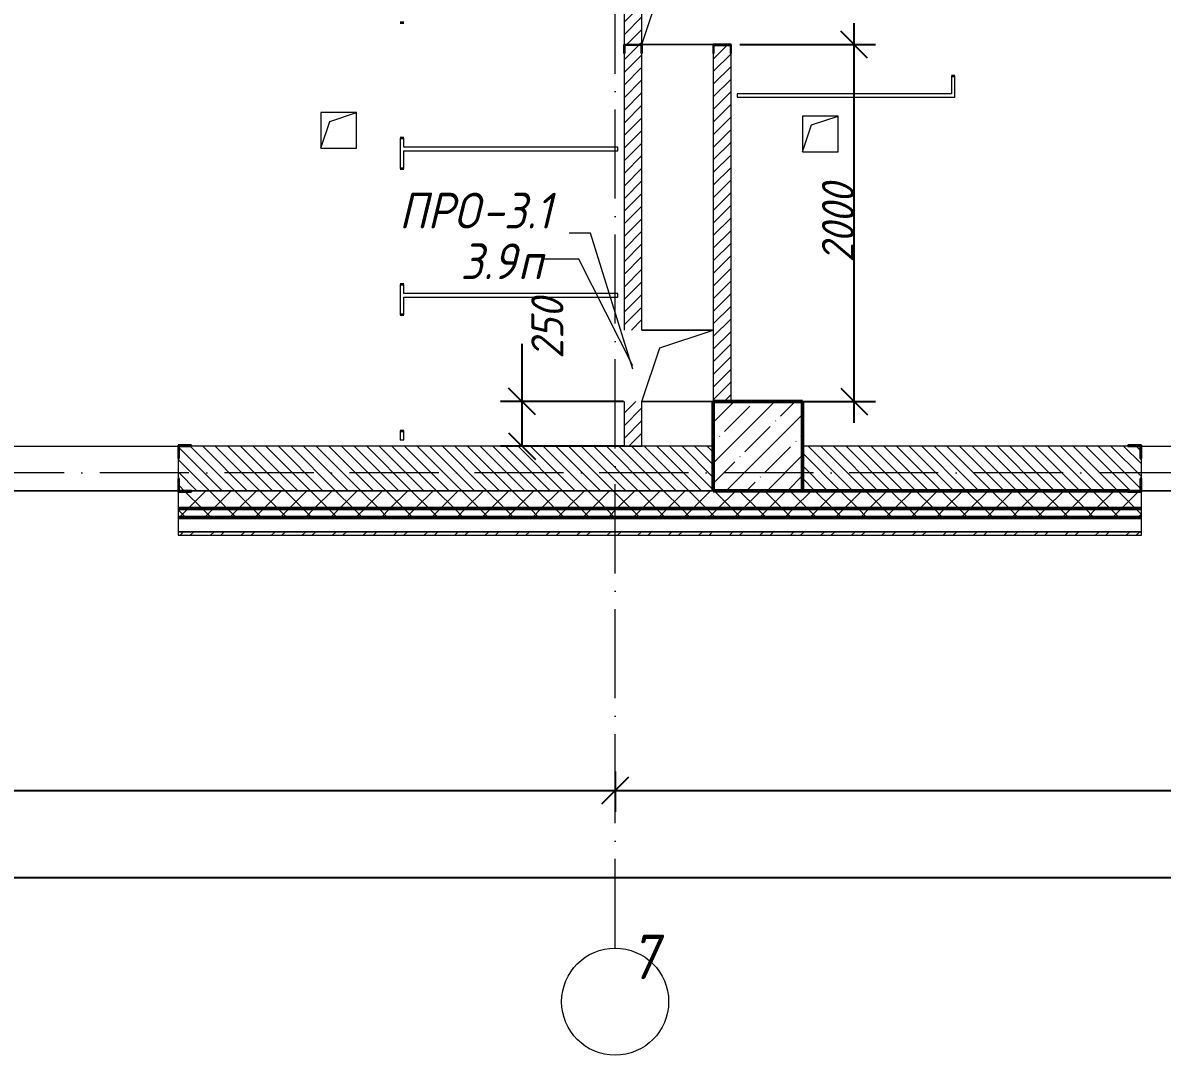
# Model space of a CAD drawing. Header units: millimetres. Extents: x -401725 to 250493, y 305116 to 802890.
# Drawn here: x 151215 to 157602, y 307104 to 312890 of the extents above; entities that cross this region are included whole.
import ezdxf

# ---------------------------------------------------------------- set-up
doc = ezdxf.new("R2010")
doc.units = ezdxf.units.MM
doc.linetypes.add('50_200_ШТРИХ_1Т_ш5_п1_п1_', pattern=[700, 500, -100, 0, -100])
for name, color, linetype, lineweight in [('A-____-____-DIMS', 7, 'Continuous', 9), ('A-DOOR-OPNG-MCUT', 7, 'Continuous', 35), ('A-FLOR-____-OTLN', 7, 'Continuous', 9), ('A-GENM-____-IDEN', 7, 'Continuous', 9), ('A-GENM-____-MCUT', 7, 'Continuous', 25), ('A-GENM-____-OTLN', 7, 'Continuous', 9), ('A-GENM-____-OTLN-1', 7, 'Continuous', 25), ('A-GLAZ-____-IDEN', 7, 'Continuous', 9), ('A-WALL-____-MCUT-2', 7, 'Continuous', 50), ('A-WALL-____-MCUT-3', 7, 'Continuous', 9), ('A-WALL-____-OTLN', 7, 'Continuous', 9), ('A-WALL-____-PATT-1', 7, 'Continuous', 9), ('A-WALL-FNSH-MCUT-1', 7, 'Continuous', 9), ('S-COLS-____-MCUT', 7, 'Continuous', 50), ('S-COLS-____-OTLN', 7, 'Continuous', 9), ('S-GRID-____-IDEN', 7, 'Continuous', 9), ('S-GRID-____-OTLN-1', 7, '50_200_ШТРИХ_1Т_ш5_п1_п1_', 9)]:
    doc.layers.add(name, color=color, linetype=linetype, lineweight=lineweight)
doc.layers.add('A-DOOR-____-OTLN-2', color=7, linetype='Continuous', lineweight=9, true_color=0xffffff)
doc.styles.add('ISOCPEUR_I', font='isocpeui.ttf', dxfattribs={"width": 0.9, "height": 2.5})
doc.styles.add('ISOCPEUR_I_10', font='isocpeui.ttf', dxfattribs={"width": 0.9, "height": 180})
doc.styles.add('ISOCPEUR_I_9', font='isocpeui.ttf', dxfattribs={"width": 0.9, "height": 250})
doc.dimstyles.new('ISO-1_8_0_9К_СРЕДНИЙ_Кладочные_3', dxfattribs={"dimscale": 304.8, "dimtxt": 179.276612, "dimasz": 0.492126, "dimexe": 0.393701, "dimexo": 0, "dimgap": 0, "dimtad": 1, "dimdec": 3, "dimrnd": 0.001, "dimdsep": 46, "dimtxsty": 'ISOCPEUR_I_10', "dimblk1": 'OBLIQUE', "dimblk2": 'OBLIQUE', "dimsah": 1, "dimcen": 0.09, "dimdle": 0.393701, "dimazin": 0, "dimtfac": 1, "dimtdec": 4, "dimtix": 1, "dimtmove": 0, "dimatfit": 3, "dimfxl": 1, "dimtvp": 1, "dimtolj": 1, "dimtzin": 0, "dimarcsym": 2})
doc.dimstyles.new('ISO-1_8_0_9К_СРЕДНИЙ_Кладочные_4', dxfattribs={"dimscale": 304.8, "dimtxt": 179.276612, "dimasz": 0.492126, "dimexe": 0.393701, "dimexo": 0, "dimgap": 0, "dimtad": 1, "dimdec": 3, "dimrnd": 0.001, "dimdsep": 46, "dimtxsty": 'ISOCPEUR_I_10', "dimblk1": 'OBLIQUE', "dimblk2": 'OBLIQUE', "dimsah": 1, "dimcen": 0.09, "dimdle": 0.393701, "dimazin": 0, "dimtfac": 1, "dimtdec": 4, "dimtix": 1, "dimtmove": 1, "dimatfit": 3, "dimfxl": 1, "dimtvp": 1, "dimtolj": 1, "dimtzin": 0, "dimarcsym": 2})
doc.dimstyles.new('ISO-2_5_0_9К_БОЛЬШОЙ_ОСИ', dxfattribs={"dimscale": 304.8, "dimtxt": 248.995294, "dimasz": 0.492126, "dimexe": 0.393701, "dimexo": 0, "dimgap": 0, "dimtad": 1, "dimdec": 0, "dimzin": 0, "dimdsep": 46, "dimtxsty": 'ISOCPEUR_I', "dimblk1": 'OBLIQUE', "dimblk2": 'OBLIQUE', "dimsah": 1, "dimcen": 0.09, "dimdle": 0.393701, "dimazin": 0, "dimtfac": 1, "dimtdec": 4, "dimtix": 1, "dimtmove": 0, "dimatfit": 3, "dimfxl": 1, "dimtvp": 1, "dimtolj": 1, "dimtzin": 0, "dimarcsym": 2})
pattern_1 = [(135, (144685.44, 312186.367), (-35.35534, -35.35534), [])]
pattern_2 = [(45, (144685.44, 312186.37), (-70.71068, 70.71068), []), (135, (144685.44, 312186.37), (-70.71068, -70.71068), [])]
pattern_3 = [(45, (144685.44, 312186.367), (-35.35534, 35.35534), [])]

# ---------------------------------------------------------------- blocks, each defined once
blk = doc.blocks.new('BSC_Колонна _Прямоугольная - 500х500-V69-АР1_План отверстий 3 этажа в осях 1-64_А-ГГ')
at = {"layer": 'S-COLS-____-OTLN'}
h = blk.add_hatch(dxfattribs=at)
h.set_pattern_fill('FP_106', color=256, style=0, pattern_type=2)
h.set_pattern_definition([(45, (-10650, 1668.96), (-114.0493, 114.0493), []), (45, (-10535.95, 1668.96), (-114.0493, 114.0493), [201.612, -40.322, 3.353, -36.97])])
h.paths.add_polyline_path([(-250, -250), (250, -250), (250, 250), (-250, 250)], flags=0)
at = {"layer": 'S-COLS-____-MCUT'}
for p, q in [((250, 250), (-250, 250)), ((-250, 250), (-250, -250)), ((250, -250), (250, 250)), ((-250, -250), (250, -250))]:
    blk.add_line(p, q, dxfattribs=at)
blk = doc.blocks.new('DOR_ДУ_распашная__1Ст_Прямоугольная_ШЕР - Вн_650х2100h_Кабинки С_у-17949503-АР1_План отверстий 3 этажа в осях 1-64_А-ГГ')
at = {"layer": 'A-DOOR-OPNG-MCUT'}
for p, q in [((-325, 10), (-325, -10)), ((325, -10), (325, 10))]:
    blk.add_line(p, q, dxfattribs=at)
blk = doc.blocks.new('DOR_ДУ_распашная__1Ст_Прямоугольная_ШЕР - Вн_650х2100h_Кабинки С_у-17949507-АР1_План отверстий 3 этажа в осях 1-64_А-ГГ')
at = {"layer": 'A-DOOR-OPNG-MCUT'}
for p, q in [((-325, -10), (-325, 10)), ((325, 10), (325, -10))]:
    blk.add_line(p, q, dxfattribs=at)
blk = doc.blocks.new('DOR_ДУ_распашная__1Ст_Прямоугольная_ШЕР - Вн_650х2100h_Кабинки С_у-19996353-АР1_План отверстий 3 этажа в осях 1-64_А-ГГ')
at = {"layer": 'A-DOOR-OPNG-MCUT'}
for p, q in [((-325, 10), (-325, -10)), ((325, -10), (325, 10))]:
    blk.add_line(p, q, dxfattribs=at)
blk = doc.blocks.new('Фахверк_СКБ_Уголок - 250_2700-27497298-АР1_План отверстий 3 этажа в осях 1-64_А-ГГ')
at = {"layer": 'A-GENM-____-MCUT'}
for p, q in [((200, 181), (125, 181)), ((125, 181), (125, 106)), ((131, 106), (131, 175)), ((131, 175), (200, 175)), ((200, 175), (200, 181)), ((125, 106), (131, 106)), ((131, -6), (125, -6)), ((125, -6), (125, -81)), ((131, -75), (131, -6)), ((125, -81), (200, -81)), ((200, -75), (131, -75)), ((200, -81), (200, -75))]:
    blk.add_line(p, q, dxfattribs=at)
blk = doc.blocks.new('154_Фахверк_СКБ_Швеллер - Тип_100_3960-28331862-АР1_План отверстий 3 этажа в осях 1-64_А-ГГ')
at = {"layer": 'A-GENM-____-MCUT'}
for p, q in [((175, 50), (125, 50)), ((125, 50), (125, -50)), ((128, 47), (175, 47)), ((128, -47), (128, 47)), ((175, 47), (175, 50)), ((125, -50), (175, -50)), ((175, -47), (128, -47)), ((175, -50), (175, -47))]:
    blk.add_line(p, q, dxfattribs=at)
blk = doc.blocks.new('154_Фахверк_СКБ_Швеллер - Тип_100_3960-28333271-АР1_План отверстий 3 этажа в осях 1-64_А-ГГ')
at = {"layer": 'A-GENM-____-MCUT'}
for p, q in [((125, 50), (175, 50)), ((125, -50), (125, 50)), ((128, 47), (128, -47)), ((175, 47), (128, 47)), ((175, 50), (175, 47)), ((175, -50), (125, -50)), ((128, -47), (175, -47)), ((175, -47), (175, -50))]:
    blk.add_line(p, q, dxfattribs=at)
blk = doc.blocks.new('AR_Отверстие прямоугольное _в плите_ - AR_Отверстие прямоугольное _в плите_-30459211-АР1_План отверстий 3 этажа в осях 1-64_А-ГГ')
at = {"layer": 'A-GENM-____-OTLN'}
for p, q in [((200, 200), (-200, 200)), ((-100, 100), (200, 200)), ((-200, -200), (-100, 100)), ((-200, -200), (200, -200))]:
    blk.add_line(p, q, dxfattribs=at)
blk = doc.blocks.new('AR_Отверстие прямоугольное _в плите_ - AR_Отверстие прямоугольное _в плите_-30459214-АР1_План отверстий 3 этажа в осях 1-64_А-ГГ')
at = {"layer": 'A-GENM-____-OTLN'}
for p, q in [((200, 150), (-200, 150)), ((-125, 75), (200, 150)), ((-200, -150), (-125, 75)), ((-200, -150), (200, -150))]:
    blk.add_line(p, q, dxfattribs=at)
blk = doc.blocks.new('AR_Отверстие прямоугольное _в плите_ - AR_Отверстие прямоугольное _в плите_-30459207-АР1_План отверстий 3 этажа в осях 1-64_А-ГГ')
at = {"layer": 'A-GENM-____-OTLN'}
for p, q in [((100, 100), (-100, 100)), ((-100, 100), (-100, -100)), ((-50, 50), (100, 100)), ((100, -100), (100, 100)), ((-100, -100), (-50, 50)), ((-100, -100), (100, -100))]:
    blk.add_line(p, q, dxfattribs=at)
blk = doc.blocks.new('Ось сетки - Круг_Ø6_00__ISO-2_5_0_9K_-25732049-АР1_План отверстий 3 этажа в осях 1-64_А-ГГ')
at = {"layer": 'S-GRID-____-IDEN'}
blk.add_circle((0, 0), 3, dxfattribs=at)
blk = doc.blocks.new('_Oblique')
at = {"color": 0, "linetype": 'ByBlock', "lineweight": -2}
blk.add_line((-0.5, -0.5), (0.5, 0.5), dxfattribs=at)
blk = doc.blocks.new('*D10112')
at = {"layer": 'A-____-____-DIMS', "color": 0, "lineweight": -2, "transparency": 16777216}
for p, q in [((150135.4, 308693.9), (150135.4, 308467.8)), ((154535.4, 308693.9), (154535.4, 308467.8)), ((150015.4, 308587.8), (154655.4, 308587.8))]:
    blk.add_line(p, q, dxfattribs=at)
at = {"layer": 'Defpoints', "color": 0, "transparency": 16777216}
for p in [(150135.4, 308693.9), (154535.4, 308693.9), (154535.4, 308587.8)]:
    blk.add_point(p, dxfattribs=at)
at = {"layer": 'A-____-____-DIMS', "color": 0, "lineweight": -2, "transparency": 16777216, "xscale": 150, "yscale": 150, "zscale": 150, "rotation": 180}
blk.add_blockref('_Oblique', (150135.4, 308587.8), dxfattribs=at)
at = {"layer": 'A-____-____-DIMS', "color": 0, "lineweight": -2, "transparency": 16777216, "xscale": 150, "yscale": 150, "zscale": 150}
blk.add_blockref('_Oblique', (154535.4, 308587.8), dxfattribs=at)
at = {"layer": 'A-____-____-DIMS', "color": 0, "transparency": 16777216, "insert": (152335.4, 308589.1), "char_height": 2.5, "width": 804.446, "attachment_point": 5, "style": 'ISOCPEUR_I'}
blk.add_mtext('\\A1;4400', dxfattribs=at)
blk = doc.blocks.new('*D10113')
at = {"layer": 'A-____-____-DIMS', "color": 0, "lineweight": -2, "transparency": 16777216}
for p, q in [((154535.4, 308693.9), (154535.4, 308467.8)), ((159135.4, 308693.9), (159135.4, 308467.8)), ((154415.4, 308587.8), (159255.4, 308587.8))]:
    blk.add_line(p, q, dxfattribs=at)
at = {"layer": 'Defpoints', "color": 0, "transparency": 16777216}
for p in [(154535.4, 308693.9), (159135.4, 308693.9), (159135.4, 308587.8)]:
    blk.add_point(p, dxfattribs=at)
at = {"layer": 'A-____-____-DIMS', "color": 0, "lineweight": -2, "transparency": 16777216, "xscale": 150, "yscale": 150, "zscale": 150, "rotation": 180}
blk.add_blockref('_Oblique', (154535.4, 308587.8), dxfattribs=at)
at = {"layer": 'A-____-____-DIMS', "color": 0, "lineweight": -2, "transparency": 16777216, "xscale": 150, "yscale": 150, "zscale": 150}
blk.add_blockref('_Oblique', (159135.4, 308587.8), dxfattribs=at)
at = {"layer": 'A-____-____-DIMS', "color": 0, "transparency": 16777216, "insert": (156835.4, 308589.1), "char_height": 2.5, "width": 781.462, "attachment_point": 5, "style": 'ISOCPEUR_I'}
blk.add_mtext('\\A1;4600', dxfattribs=at)
blk = doc.blocks.new('*D10157')
at = {"layer": 'A-____-____-DIMS', "color": 0, "lineweight": -2, "transparency": 16777216}
for p, q in [((142335.4, 308205.7), (142335.4, 307979.6)), ((245835.4, 308205.7), (245835.4, 307979.6)), ((142215.4, 308099.6), (245955.4, 308099.6))]:
    blk.add_line(p, q, dxfattribs=at)
at = {"layer": 'Defpoints', "color": 0, "transparency": 16777216}
for p in [(142335.4, 308205.7), (245835.4, 308205.7), (245835.4, 308099.6)]:
    blk.add_point(p, dxfattribs=at)
at = {"layer": 'A-____-____-DIMS', "color": 0, "lineweight": -2, "transparency": 16777216, "xscale": 150, "yscale": 150, "zscale": 150, "rotation": 180}
blk.add_blockref('_Oblique', (142335.4, 308099.6), dxfattribs=at)
at = {"layer": 'A-____-____-DIMS', "color": 0, "lineweight": -2, "transparency": 16777216, "xscale": 150, "yscale": 150, "zscale": 150}
blk.add_blockref('_Oblique', (245835.4, 308099.6), dxfattribs=at)
at = {"layer": 'A-____-____-DIMS', "color": 0, "transparency": 16777216, "insert": (194085.4, 308100.9), "char_height": 2.5, "width": 1080.257, "attachment_point": 5, "style": 'ISOCPEUR_I'}
blk.add_mtext('\\A1;103500', dxfattribs=at)
blk = doc.blocks.new('*D10122')
at = {"layer": 'A-____-____-DIMS', "color": 0, "lineweight": -2, "transparency": 16777216}
for p, q in [((154013.4, 310767.4), (154013.4, 311091.3)), ((154013.4, 310517.4), (154013.4, 310887.4)), ((154582.4, 310767.4), (153893.4, 310767.4)), ((154585.4, 310517.4), (153893.4, 310517.4))]:
    blk.add_line(p, q, dxfattribs=at)
at = {"layer": 'Defpoints', "color": 0, "transparency": 16777216}
for p in [(154582.4, 310767.4), (154013.4, 310517.4), (154585.4, 310517.4)]:
    blk.add_point(p, dxfattribs=at)
at = {"layer": 'A-____-____-DIMS', "color": 0, "lineweight": -2, "transparency": 16777216, "xscale": 150, "yscale": 150, "zscale": 150}
for p, rotation in [((154013.4, 310767.4), 90), ((154013.4, 310517.4), 270)]:
    blk.add_blockref('_Oblique', p, dxfattribs=dict(at, rotation=rotation))
at = {"layer": 'A-____-____-DIMS', "color": 0, "transparency": 16777216, "insert": (154065.5, 311006.5), "char_height": 180, "width": 409.578, "attachment_point": 1, "rotation": 90, "line_spacing_factor": 1.149209, "style": 'ISOCPEUR_I_10'}
blk.add_mtext('\\A1;250', dxfattribs=at)
blk = doc.blocks.new('*D10123')
at = {"layer": 'A-____-____-DIMS', "color": 0, "lineweight": -2, "transparency": 16777216}
for p, q in [((155874.8, 310647.4), (155874.8, 312887.4)), ((155235.4, 312767.4), (155994.8, 312767.4)), ((155185.4, 310767.4), (155994.8, 310767.4))]:
    blk.add_line(p, q, dxfattribs=at)
at = {"layer": 'Defpoints', "color": 0, "transparency": 16777216}
for p in [(155235.4, 312767.4), (155874.8, 312767.4), (155185.4, 310767.4)]:
    blk.add_point(p, dxfattribs=at)
at = {"layer": 'A-____-____-DIMS', "color": 0, "lineweight": -2, "transparency": 16777216, "xscale": 150, "yscale": 150, "zscale": 150}
for p, rotation in [((155874.8, 312767.4), 90), ((155874.8, 310767.4), 270)]:
    blk.add_blockref('_Oblique', p, dxfattribs=dict(at, rotation=rotation))
at = {"layer": 'A-____-____-DIMS', "color": 0, "transparency": 16777216, "insert": (155784.8, 311767.4), "char_height": 180, "width": 546.104, "attachment_point": 5, "rotation": 90, "style": 'ISOCPEUR_I_10'}
blk.add_mtext('\\A1;2000', dxfattribs=at)

msp = doc.modelspace()

# ---------------------------------------------------------------- hatches: boundary and pattern name
at = {"layer": 'A-WALL-____-PATT-1'}
h = msp.add_hatch(dxfattribs=at)
h.set_pattern_fill('FP_5', color=256, style=0, pattern_type=2)
h.set_pattern_definition(pattern_3)
h.paths.add_polyline_path([(154685.4376, 310517.4093), (154685.4376, 310767.4093), (154585.4376, 310767.4093), (154585.4376, 310517.4093)], flags=0)
h.paths.add_polyline_path([(154585.4376, 311167.4093), (154685.4376, 311167.4093), (154685.4376, 312717.4093), (154682.4376, 312717.4093), (154682.4376, 312764.4093), (154588.4376, 312764.4093), (154588.4376, 312717.4093), (154585.4376, 312717.4093), (154585.4376, 311200.3599)], flags=0)
h.paths.add_polyline_path([(154588.6291, 312767.4093), (154685.4376, 312767.4093), (154685.4376, 314567.4093), (154585.4376, 314567.4093), (154585.4376, 312767.4093), (154588.4376, 312767.4093)], flags=0)
h.paths.add_polyline_path([(154682.4376, 314970.4093), (154682.4376, 315017.4093), (154685.4376, 315017.4093), (154685.4376, 315117.4093), (154585.4376, 315117.4093), (154585.4376, 315017.4093), (154588.4376, 315017.4093), (154588.4376, 314970.4093)], flags=0)
h = msp.add_hatch(dxfattribs=at)
h.set_pattern_fill('FP_5', color=256, style=0, pattern_type=2)
h.set_pattern_definition(pattern_3)
h.paths.add_polyline_path([(155185.4376, 310767.4093), (155185.4376, 312717.4093), (155182.4376, 312717.4093), (155182.4376, 312764.4093), (155088.4376, 312764.4093), (155088.4376, 312717.4093), (155085.4376, 312717.4093), (155085.4376, 310767.4093)], flags=0)
h.paths.add_polyline_path([(155185.4376, 313167.4093), (155185.4376, 315117.4093), (155085.4376, 315117.4093), (155085.4376, 313167.4093)], flags=0)
h = msp.add_hatch(dxfattribs=at)
h.set_pattern_fill('FP_6', color=256, style=0, pattern_type=2)
h.set_pattern_definition(pattern_1)
h.paths.add_polyline_path([(155085.4376, 310267.4093), (155085.4376, 310517.4093), (152091.4376, 310517.4093), (152091.4376, 310448.4093), (152085.4376, 310448.4093), (152085.4376, 310336.4093), (152091.4376, 310336.4093), (152091.4376, 310267.4093), (153509.0821, 310267.4093)], flags=0)
h.paths.add_polyline_path([(150857.8857, 310267.4093), (151079.4376, 310267.4093), (151079.4376, 310336.4093), (151085.4376, 310336.4093), (151085.4376, 310448.4093), (151079.4376, 310448.4093), (151079.4376, 310517.4093), (150485.4376, 310517.4093), (150485.4376, 310267.4093)], flags=0)
h = msp.add_hatch(dxfattribs=at)
h.set_pattern_fill('FP_6', color=256, style=0, pattern_type=2)
h.set_pattern_definition(pattern_1)
h.paths.add_polyline_path([(157044.0107, 310267.4093), (157479.4376, 310268.1988), (157479.4376, 310336.4093), (157485.4376, 310336.4093), (157485.4376, 310448.4093), (157479.4376, 310448.4093), (157479.4376, 310517.4093), (155585.4376, 310517.4093), (155585.4376, 310267.4093)], flags=0)
h.paths.add_polyline_path([(159085.4376, 310267.4093), (159085.4376, 310517.4093), (158491.4376, 310517.4093), (158491.4376, 310448.4093), (158485.4376, 310448.4093), (158485.4376, 310336.4093), (158491.4376, 310336.4093), (158491.4376, 310267.4093), (158811.475, 310267.4093)], flags=0)
h = msp.add_hatch(dxfattribs=at)
h.set_pattern_fill('FP_1', color=256, style=0, pattern_type=2)
h.set_pattern_definition(pattern_2)
h.paths.add_polyline_path([(245435.4376, 310167.4093), (245935.4376, 310167.4093), (245935.4376, 310267.4093), (236910.4376, 310267.4093), (236910.4376, 310261.4093), (236835.4376, 310261.4093), (236835.4376, 310167.4093), (245417.2251, 310167.4093)], flags=0)
h.paths.add_polyline_path([(233928.7072, 310167.4093), (235035.4376, 310167.4093), (235035.4376, 310261.4093), (234960.4376, 310261.4093), (234960.4376, 310267.4093), (227085.4376, 310267.4093), (227085.4376, 310167.4093), (233685.4376, 310167.4093)], flags=0)
h.paths.add_polyline_path([(226085.4376, 310167.4093), (226085.4376, 310267.4093), (224960.4376, 310267.4093), (224960.4376, 310261.4093), (224885.4376, 310261.4093), (224885.4376, 310167.4093), (225975.1179, 310167.4093)], flags=0)
h.paths.add_polyline_path([(223085.4376, 310167.4093), (223085.4376, 310261.4093), (223010.4376, 310261.4093), (223010.4376, 310267.4093), (221960.4376, 310267.4093), (221960.4376, 310261.4093), (221885.4376, 310261.4093), (221885.4376, 310167.4093), (222440.1894, 310167.4093)], flags=0)
h.paths.add_polyline_path([(220085.4376, 310167.4093), (220085.4376, 310267.4093), (218960.4376, 310267.4093), (218960.4376, 310261.4093), (218885.4376, 310261.4093), (218885.4376, 310167.4093), (218960.4376, 310167.4093)], flags=0)
h.paths.add_polyline_path([(215685.4376, 310167.4093), (217085.4376, 310167.4093), (217085.4376, 310267.4093), (215760.4376, 310267.4093), (215760.4376, 310261.4093), (215685.4376, 310261.4093)], flags=0)
h.paths.add_polyline_path([(213602.8679, 310167.4093), (213885.4376, 310167.4093), (213885.4376, 310261.4093), (213810.4376, 310261.4093), (213810.4376, 310267.4093), (212760.4376, 310267.4093), (212760.4376, 310261.4093), (212685.4376, 310261.4093), (212685.4376, 310167.4093), (212719.1358, 310167.4093)], flags=0)
h.paths.add_polyline_path([(210885.4376, 310167.4093), (210885.4376, 310267.4093), (209760.4376, 310267.4093), (209760.4376, 310261.4093), (209685.4376, 310261.4093), (209685.4376, 310167.4093), (209760.4376, 310167.4093)], flags=0)
h.paths.add_polyline_path([(207535.4376, 310167.4093), (207885.4376, 310167.4093), (207885.4376, 310261.4093), (207810.4376, 310261.4093), (207810.4376, 310267.4093), (206760.4376, 310267.4093), (206760.4376, 310261.4093), (206685.4376, 310261.4093), (206685.4376, 310167.4093), (207416.7429, 310167.4093)], flags=0)
h.paths.add_polyline_path([(204885.4376, 310167.4093), (204885.4376, 310261.4093), (204810.4376, 310261.4093), (204810.4376, 310267.4093), (203760.4376, 310267.4093), (203760.4376, 310261.4093), (203685.4376, 310261.4093), (203685.4376, 310167.4093), (204765.5465, 310167.4093)], flags=0)
h.paths.add_polyline_path([(201885.4376, 310167.4093), (201885.4376, 310261.4093), (201810.4376, 310261.4093), (201810.4376, 310267.4093), (200760.4376, 310267.4093), (200760.4376, 310261.4093), (200685.4376, 310261.4093), (200685.4376, 310167.4093), (201230.6179, 310167.4093)], flags=0)
h.paths.add_polyline_path([(197695.6893, 310167.4093), (198885.4376, 310167.4093), (198885.4376, 310261.4093), (198810.4376, 310261.4093), (198810.4376, 310267.4093), (197760.4376, 310267.4093), (197760.4376, 310261.4093), (197685.4376, 310261.4093), (197685.4376, 310167.4093), (197691.4376, 310167.4093)], flags=0)
h.paths.add_polyline_path([(194685.4376, 310167.4093), (195885.4376, 310167.4093), (195885.4376, 310261.4093), (195810.4376, 310261.4093), (195810.4376, 310267.4093), (194760.4376, 310267.4093), (194760.4376, 310261.4093), (194685.4376, 310261.4093)], flags=0)
h.paths.add_polyline_path([(189742.1, 310167.4093), (189885.4376, 310167.4093), (189885.4376, 310261.4093), (189810.4376, 310261.4093), (189810.4376, 310267.4093), (188760.4376, 310267.4093), (188760.4376, 310261.4093), (188685.4376, 310261.4093), (188685.4376, 310167.4093), (189535.4376, 310167.4093)], flags=0)
h.paths.add_polyline_path([(186885.4376, 310167.4093), (186885.4376, 310261.4093), (186810.4376, 310261.4093), (186810.4376, 310267.4093), (185760.4376, 310267.4093), (185760.4376, 310261.4093), (185685.4376, 310261.4093), (185685.4376, 310167.4093), (186879.4376, 310167.4093)], flags=0)
h.paths.add_polyline_path([(183555.975, 310167.4093), (183885.4376, 310167.4093), (183885.4376, 310261.4093), (183810.4376, 310262.0522), (183810.4376, 310267.4093), (182485.4376, 310267.4093), (182485.4376, 310167.4093)], flags=0)
h.paths.add_polyline_path([(180021.0465, 310167.4093), (180685.4376, 310167.4093), (180685.4376, 310261.4093), (180610.4376, 310261.4093), (180610.4376, 310267.4093), (179485.4376, 310267.4093), (179485.4376, 310167.4093)], flags=0)
h.paths.add_polyline_path([(177685.4376, 310167.4093), (177685.4376, 310261.4093), (177610.4376, 310261.4093), (177610.4376, 310267.4093), (176560.4376, 310267.4093), (176560.4376, 310261.4093), (176485.4376, 310261.4093), (176486.1179, 310167.4093), (177679.4376, 310167.4093)], flags=0)
h.paths.add_polyline_path([(174685.4376, 310167.4093), (174685.4376, 310261.4093), (174610.4376, 310261.4093), (174610.4376, 310267.4093), (173485.4376, 310267.4093), (173485.4376, 310167.4093), (173834.9215, 310167.4093)], flags=0)
h.paths.add_polyline_path([(171685.4376, 310167.4093), (171685.4376, 310261.4093), (171610.4376, 310261.4093), (171610.4376, 310267.4093), (170485.4376, 310267.4093), (170485.4376, 310167.4093), (171183.725, 310167.4093)], flags=0)
h.paths.add_polyline_path([(168685.4376, 310167.4093), (168685.4376, 310261.4093), (168610.4376, 310261.4093), (168610.4376, 310267.4093), (167560.4376, 310267.4093), (167560.4376, 310261.4093), (167485.4376, 310261.4093), (167485.4376, 310167.4093), (167648.7964, 310167.4093)], flags=0)
h.paths.add_polyline_path([(158811.475, 310167.4093), (159685.4376, 310167.4093), (159685.4376, 310261.4093), (159610.4376, 310261.4093), (159610.4376, 310267.4093), (158560.4376, 310267.4093), (158560.4376, 310261.4093), (158485.4376, 310261.4093), (158485.4376, 310167.4093)], flags=0)
h.paths.add_polyline_path([(157044.0107, 310167.4093), (157485.4376, 310167.4093), (157485.4376, 310261.4093), (157410.4376, 310261.4093), (157410.4376, 310267.4093), (152160.4376, 310267.4093), (152160.4376, 310261.4093), (152085.4376, 310261.4093), (152085.4376, 310167.4093), (155585.4376, 310167.4093)], flags=0)
h.paths.add_polyline_path([(149974.1536, 310167.4093), (151085.4376, 310167.4093), (151085.4376, 310261.4093), (151010.4376, 310261.4093), (151010.4376, 310267.4093), (142235.4376, 310267.4093), (142235.4376, 310167.4093), (148206.6893, 310167.4093)], flags=0)
h = msp.add_hatch(dxfattribs=at)
h.set_pattern_fill('FP_1', color=256, style=0, pattern_type=2)
h.set_pattern_definition(pattern_2)
h.paths.add_polyline_path([(245935.4376, 310117.4093), (246035.4376, 310117.4093), (246035.4376, 310167.4093), (236835.4376, 310167.4093), (236835.4376, 310117.4093), (245417.2251, 310117.4093)], flags=0)
h.paths.add_polyline_path([(233928.7072, 310117.4093), (235035.4376, 310117.4093), (235035.4376, 310167.4093), (227085.4376, 310167.4093), (227085.4376, 310117.4093), (233044.9751, 310117.4093)], flags=0)
h.paths.add_polyline_path([(225975.1179, 310117.4093), (226085.4376, 310117.4093), (226085.4376, 310167.4093), (224885.4376, 310167.4093), (224885.4376, 310117.4093), (225091.3858, 310117.4093)], flags=0)
h.paths.add_polyline_path([(221885.4376, 310117.4093), (223085.4376, 310117.4093), (223085.4376, 310167.4093), (221885.4376, 310167.4093)], flags=0)
h.paths.add_polyline_path([(218905.2608, 310117.4093), (220085.4376, 310117.4093), (220085.4376, 310167.4093), (218885.4376, 310167.4093), (218885.4376, 310117.4093)], flags=0)
h.paths.add_polyline_path([(217085.4376, 310117.4093), (217085.4376, 310167.4093), (215685.4376, 310167.4093), (215685.4376, 310117.4093), (216254.0644, 310117.4093)], flags=0)
h.paths.add_polyline_path([(213885.4376, 310117.4093), (213885.4376, 310167.4093), (212685.4376, 310167.4093), (212685.4376, 310117.4093), (213602.8679, 310117.4093)], flags=0)
h.paths.add_polyline_path([(210885.4376, 310117.4093), (210885.4376, 310167.4093), (209685.4376, 310167.4093), (209685.4376, 310117.4093)], flags=0)
h.paths.add_polyline_path([(207885.4376, 310117.4093), (207885.4376, 310167.4093), (206685.4376, 310167.4093), (206685.4376, 310117.4093), (207416.7429, 310117.4093)], flags=0)
h.paths.add_polyline_path([(203685.4376, 310117.4093), (204885.4376, 310117.4093), (204885.4376, 310167.4093), (203685.4376, 310167.4093)], flags=0)
h.paths.add_polyline_path([(200685.4376, 310117.4093), (201885.4376, 310117.4093), (201885.4376, 310167.4093), (200685.4376, 310167.4093)], flags=0)
h.paths.add_polyline_path([(197695.6893, 310117.4093), (198885.4376, 310117.4093), (198885.4376, 310167.4093), (197685.4376, 310167.4093), (197685.4376, 310117.4093)], flags=0)
h.paths.add_polyline_path([(195885.4376, 310117.4093), (195885.4376, 310167.4093), (194685.4376, 310167.4093), (194685.4376, 310117.4093), (195044.4929, 310117.4093)], flags=0)
h.paths.add_polyline_path([(189742.1, 310117.4093), (189885.4376, 310117.4093), (189885.4376, 310167.4093), (188685.4376, 310167.4093), (188685.4376, 310117.4093), (188858.3679, 310117.4093)], flags=0)
h.paths.add_polyline_path([(186885.4376, 310117.4093), (186885.4376, 310167.4093), (185685.4376, 310167.4093), (185685.4376, 310117.4093), (186207.1715, 310117.4093)], flags=0)
h.paths.add_polyline_path([(183555.975, 310117.4093), (183885.4376, 310117.4093), (183885.4376, 310167.4093), (182485.4376, 310167.4093), (182485.4376, 310117.4093)], flags=0)
h.paths.add_polyline_path([(180685.4376, 310117.4093), (180685.4376, 310167.4093), (179485.4376, 310167.4093), (179485.4376, 310117.4093), (180021.0465, 310117.4093)], flags=0)
h.paths.add_polyline_path([(177685.4376, 310117.4093), (177685.4376, 310167.4093), (176485.4376, 310167.4093), (176486.1179, 310117.4093)], flags=0)
h.paths.add_polyline_path([(174685.4376, 310117.4093), (174685.4376, 310167.4093), (173485.4376, 310167.4093), (173485.4376, 310117.4093), (173834.9215, 310117.4093)], flags=0)
h.paths.add_polyline_path([(171685.4376, 310117.4093), (171685.4376, 310167.4093), (170485.4376, 310167.4093), (170485.4376, 310117.4093), (171183.725, 310117.4093)], flags=0)
h.paths.add_polyline_path([(167648.7964, 310117.4093), (168685.4376, 310117.4093), (168685.4376, 310167.4093), (167485.4376, 310167.4093), (167485.4376, 310117.4093)], flags=0)
h.paths.add_polyline_path([(158485.4376, 310117.4093), (159685.4376, 310117.4093), (159685.4376, 310167.4093), (158485.4376, 310167.4093)], flags=0)
h.paths.add_polyline_path([(157485.4376, 310117.4093), (157485.4376, 310167.4093), (152085.4376, 310167.4093), (152085.4376, 310117.4093), (157044.0107, 310117.4093)], flags=0)
h.paths.add_polyline_path([(150857.8857, 310117.4093), (151085.4376, 310117.4093), (151085.4376, 310167.4093), (142135.4376, 310167.4093), (142135.4376, 310117.4093), (149974.1536, 310117.4093)], flags=0)
h = msp.add_hatch(dxfattribs=at)
h.set_pattern_fill('FP_3', color=256, style=0, pattern_type=2)
h.set_pattern_definition([(45, (144685.44, 312186.37), (-85.5366, 85.5366), []), (45, (144742.46, 312186.37), (-85.5366, 85.5366), [])])
h.paths.add_polyline_path([(183000.4376, 310017.4093), (183000.4376, 310037.4093), (182486.4376, 310037.4093), (182486.4376, 310017.4093)], flags=0)
h.paths.add_polyline_path([(180685.4376, 310017.4093), (180685.4376, 310037.4093), (179485.4376, 310037.4093), (179485.4376, 310017.4093), (180021.0465, 310017.4093)], flags=0)
h.paths.add_polyline_path([(177685.4376, 310017.4093), (177685.4376, 310037.4093), (176486.4376, 310037.4093), (176486.4376, 310017.4093)], flags=0)
h.paths.add_polyline_path([(174685.4376, 310017.4093), (174685.4376, 310037.4093), (173485.4376, 310037.4093), (173485.4376, 310017.4093), (173834.9215, 310017.4093)], flags=0)
h.paths.add_polyline_path([(171183.725, 310017.4093), (171685.4376, 310017.4093), (171685.4376, 310037.4093), (170486.4376, 310037.4093), (170486.4376, 310017.4093)], flags=0)
h.paths.add_polyline_path([(168685.4376, 310017.4093), (168685.4376, 310037.4093), (167485.4376, 310037.4093), (167485.4376, 310017.4093), (167648.7964, 310017.4093)], flags=0)
h.paths.add_polyline_path([(158811.475, 310017.4093), (159685.4376, 310017.4093), (159685.4376, 310037.4093), (158485.4376, 310037.4093), (158485.4376, 310017.4093)], flags=0)
h.paths.add_polyline_path([(157485.4376, 310017.4093), (157485.4376, 310037.4093), (152085.4376, 310037.4093), (152085.4376, 310017.4093), (157044.0107, 310017.4093)], flags=0)
h.paths.add_polyline_path([(150857.8857, 310017.4093), (151085.4376, 310017.4093), (151085.4376, 310037.4093), (142005.4376, 310037.4093), (142005.4376, 310017.4093), (149974.1536, 310017.4093)], flags=0)

# ---------------------------------------------------------------- linework, layer by layer
at = {"layer": 'A-FLOR-____-OTLN'}
for p, q in [((155085.4376, 312767.4093), (154685.4376, 312767.4093)), ((154685.4376, 311167.4093), (155085.4376, 311167.4093)), ((155085.4376, 310767.4093), (154685.4376, 310767.4093))]:
    msp.add_line(p, q, dxfattribs=at)
at = {"layer": 'A-GENM-____-IDEN'}
for p, q in [((154396.426, 311710.0718), (154277.2844, 311710.0718)), ((154635.4376, 310948.4431), (154396.426, 311710.0718))]:
    msp.add_line(p, q, dxfattribs=at)
at = {"layer": 'A-GLAZ-____-IDEN'}
for p, q in [((154332.0726, 311565.6008), (154132.9251, 311565.6008)), ((154635.4376, 310967.4093), (154332.0726, 311565.6008))]:
    msp.add_line(p, q, dxfattribs=at)
at = {"layer": 'A-WALL-____-MCUT-2'}
for p, q in [((157410.4376, 310267.4093), (155585.4376, 310267.4093)), ((155585.4376, 310267.4093), (157410.4376, 310267.4093)), ((152085.4376, 310167.4093), (157485.4376, 310167.4093)), ((152085.4376, 310117.4093), (157485.4376, 310117.4093))]:
    msp.add_line(p, q, dxfattribs=at)
at = {"layer": 'A-WALL-____-MCUT-3'}
for p, q in [((155085.4376, 310517.4093), (152160.4376, 310517.4093)), ((157410.4376, 310517.4093), (155585.4376, 310517.4093)), ((152085.4376, 310448.4093), (152085.4376, 310336.4093)), ((157485.4376, 310336.4093), (157485.4376, 310448.4093)), ((152085.4376, 310261.4093), (152085.4376, 310037.4093)), ((152160.4376, 310267.4093), (155085.4376, 310267.4093)), ((155085.4376, 310267.4093), (152160.4376, 310267.4093)), ((157485.4376, 310037.4093), (157485.4376, 310261.4093)), ((152085.4376, 310037.4093), (157485.4376, 310037.4093))]:
    msp.add_line(p, q, dxfattribs=at)
at = {"layer": 'A-WALL-____-OTLN'}
for p, q in [((151085.4376, 310517.4093), (152085.4376, 310517.4093)), ((157485.4376, 310517.4093), (158485.4376, 310517.4093)), ((151085.4376, 310267.4093), (152085.4376, 310267.4093)), ((152085.4376, 310267.4093), (151085.4376, 310267.4093)), ((157485.4376, 310267.4093), (158485.4376, 310267.4093)), ((158485.4376, 310267.4093), (157485.4376, 310267.4093))]:
    msp.add_line(p, q, dxfattribs=at)
at = {"layer": 'A-WALL-FNSH-MCUT-1'}
for p, q in [((154585.4376, 314567.4093), (154585.4376, 312767.4093)), ((154685.4376, 312767.4093), (154685.4376, 314567.4093)), ((154585.4376, 312717.4093), (154585.4376, 311167.4093)), ((154685.4376, 311167.4093), (154685.4376, 312717.4093)), ((155085.4376, 312717.4093), (155085.4376, 310767.4093)), ((155185.4376, 310767.4093), (155185.4376, 312717.4093)), ((156420.4376, 312592.4093), (156420.4376, 312492.4093)), ((156440.4376, 312472.4093), (156440.4376, 312592.4093)), ((156420.4376, 312492.4093), (155220.4376, 312492.4093)), ((155220.4376, 312492.4093), (155220.4376, 312472.4093)), ((155220.4376, 312472.4093), (156440.4376, 312472.4093)), ((153330.4376, 312242.4093), (153330.4376, 312072.4093)), ((153350.4376, 312192.4093), (153350.4376, 312242.4093)), ((154550.4376, 312192.4093), (153350.4376, 312192.4093)), ((153350.4376, 312072.4093), (153350.4376, 312172.4093)), ((153350.4376, 312172.4093), (154550.4376, 312172.4093)), ((154550.4376, 312172.4093), (154550.4376, 312192.4093)), ((153330.4376, 311422.4093), (153330.4376, 311252.4093)), ((153350.4376, 311372.4093), (153350.4376, 311422.4093)), ((154550.4376, 311372.4093), (153350.4376, 311372.4093)), ((153350.4376, 311252.4093), (153350.4376, 311352.4093)), ((153350.4376, 311352.4093), (154550.4376, 311352.4093)), ((154550.4376, 311352.4093), (154550.4376, 311372.4093)), ((154585.4376, 310767.4093), (154585.4376, 310517.4093)), ((154685.4376, 310517.4093), (154685.4376, 310767.4093)), ((153330.4376, 310602.4093), (153330.4376, 310552.4093)), ((153350.4376, 310552.4093), (153350.4376, 310602.4093)), ((153330.4376, 310552.4093), (153350.4376, 310552.4093)), ((154585.4376, 310517.4093), (154685.4376, 310517.4093)), ((157485.4376, 310037.4093), (152085.4376, 310037.4093)), ((152085.4376, 310037.4093), (152085.4376, 310017.4093)), ((152085.4376, 310017.4093), (157485.4376, 310017.4093)), ((157485.4376, 310017.4093), (157485.4376, 310037.4093))]:
    msp.add_line(p, q, dxfattribs=at)
at = {"layer": 'S-GRID-____-OTLN-1'}
for p, q in [((154535.4376, 307703.761), (154535.4376, 362067.327)), ((248759.8442, 310367.4093), (140016.6674, 310367.4093))]:
    msp.add_line(p, q, dxfattribs=at)

# ---------------------------------------------------------------- block references
at = {"layer": 'A-DOOR-____-OTLN-2'}
for name, p, rotation in [('DOR_ДУ_распашная__1Ст_Прямоугольная_ШЕР - Вн_650х2100h_Кабинки С_у-17949503-АР1_План отверстий 3 этажа в осях 1-64_А-ГГ', (156430.4376, 312917.4093), 269.9999999999989), ('DOR_ДУ_распашная__1Ст_Прямоугольная_ШЕР - Вн_650х2100h_Кабинки С_у-17949507-АР1_План отверстий 3 этажа в осях 1-64_А-ГГ', (153340.4376, 312567.4093), 270.0000000000007), ('DOR_ДУ_распашная__1Ст_Прямоугольная_ШЕР - Вн_650х2100h_Кабинки С_у-17949507-АР1_План отверстий 3 этажа в осях 1-64_А-ГГ', (153340.4376, 311747.4093), 270.0000000000007), ('DOR_ДУ_распашная__1Ст_Прямоугольная_ШЕР - Вн_650х2100h_Кабинки С_у-19996353-АР1_План отверстий 3 этажа в осях 1-64_А-ГГ', (153340.4376, 310927.4093), 90.00000000000065)]:
    msp.add_blockref(name, p, dxfattribs=dict(at, rotation=rotation))
at = {"layer": 'A-GENM-____-OTLN'}
for name, p in [('AR_Отверстие прямоугольное _в плите_ - AR_Отверстие прямоугольное _в плите_-30459214-АР1_План отверстий 3 этажа в осях 1-64_А-ГГ', (154885.4376, 312917.4093)), ('AR_Отверстие прямоугольное _в плите_ - AR_Отверстие прямоугольное _в плите_-30459207-АР1_План отверстий 3 этажа в осях 1-64_А-ГГ', (152985.4376, 312287.4093)), ('AR_Отверстие прямоугольное _в плите_ - AR_Отверстие прямоугольное _в плите_-30459207-АР1_План отверстий 3 этажа в осях 1-64_А-ГГ', (155685.4376, 312267.4093)), ('AR_Отверстие прямоугольное _в плите_ - AR_Отверстие прямоугольное _в плите_-30459211-АР1_План отверстий 3 этажа в осях 1-64_А-ГГ', (154885.4376, 310967.4093))]:
    msp.add_blockref(name, p, dxfattribs=at)
at = {"layer": 'A-GENM-____-OTLN-1'}
for name, p, rotation in [('154_Фахверк_СКБ_Швеллер - Тип_100_3960-28333271-АР1_План отверстий 3 этажа в осях 1-64_А-ГГ', (154635.4376, 312892.4093), 269.9999999999997), ('154_Фахверк_СКБ_Швеллер - Тип_100_3960-28331862-АР1_План отверстий 3 этажа в осях 1-64_А-ГГ', (155135.4376, 312892.4093), 269.9999999999997), ('Фахверк_СКБ_Уголок - 250_2700-27497298-АР1_План отверстий 3 этажа в осях 1-64_А-ГГ', (157610.4376, 310442.4093), 180)]:
    msp.add_blockref(name, p, dxfattribs=dict(at, rotation=rotation))
msp.add_blockref('Фахверк_СКБ_Уголок - 250_2700-27497298-АР1_План отверстий 3 этажа в осях 1-64_А-ГГ', (151960.4376, 310342.4093), dxfattribs=at)
at = {"layer": 'S-COLS-____-OTLN'}
msp.add_blockref('BSC_Колонна _Прямоугольная - 500х500-V69-АР1_План отверстий 3 этажа в осях 1-64_А-ГГ', (155335.4376, 310517.4093), dxfattribs=at)
at = {"layer": 'S-GRID-____-IDEN', "xscale": 99.99999999999993, "yscale": 99.99999999999993, "zscale": 99.99999999999993}
msp.add_blockref('Ось сетки - Круг_Ø6_00__ISO-2_5_0_9K_-25732049-АР1_План отверстий 3 этажа в осях 1-64_А-ГГ', (154535.4376, 307403.761), dxfattribs=at)

# ---------------------------------------------------------------- texts
at = {"layer": 'A-GENM-____-IDEN', "char_height": 200, "attachment_point": 1, "style": 'ISOCPEUR_I_9'}
for s, insert, width in [('ПРО', (153324.4278, 311937.188), 562.784625), ('-3.1', (153788.7715, 311937.188), 505.063125)]:
    msp.add_mtext(s, dxfattribs=dict(at, insert=insert, width=width))
at = {"layer": 'A-GLAZ-____-IDEN', "char_height": 200, "attachment_point": 1, "style": 'ISOCPEUR_I_9'}
for s, insert, width in [('3.9', (153668.8757, 311653.2154), 389.620125), ('\\fISOCPEUR|b0|i1|c204|p34|;\\W.9;п', (153990.3445, 311653.2154), 158.734125)]:
    msp.add_mtext(s, dxfattribs=dict(at, insert=insert, width=width))
at = {"layer": 'S-GRID-____-IDEN', "insert": (154615.4244, 307779.7893), "char_height": 250, "width": 202.02525, "attachment_point": 1, "style": 'ISOCPEUR_I'}
msp.add_mtext('\\fISOCPEUR|b0|i1|c204|p34|;\\W.9;7', dxfattribs=at)

# ---------------------------------------------------------------- dimensions: what is measured, and where the dimension line sits
at = {"layer": 'A-____-____-DIMS'}
dim = msp.add_linear_dim(base=(155874.8124, 312767.4093), p1=(155185.4376, 310767.4093), p2=(155235.4376, 312767.4093), angle=90, dimstyle='ISO-1_8_0_9К_СРЕДНИЙ_Кладочные_4', override={"dimpost": '<>', "dimfxl": 2000.624902}, dxfattribs=at)
dim.commit()
dim.dimension.update_dxf_attribs({"geometry": '*D10123', "text_midpoint": (155784.8124, 311767.4093)})
dim = msp.add_linear_dim(base=(154013.3906, 310517.4093), p1=(154582.3896, 310767.4093), p2=(154585.4376, 310517.4093), angle=90, dimstyle='ISO-1_8_0_9К_СРЕДНИЙ_Кладочные_3', override={"dimpost": '<>', "dimfxl": 250.01858}, dxfattribs=at)
dim.commit()
dim.dimension.update_dxf_attribs({"geometry": '*D10122', "text_midpoint": (154185.4542, 311091.2979), "dimtype": 160, "text_rotation": 90})
for base, p1, p2, override, picture, middle in [((154535.4376, 308587.8444), (150135.4376, 308693.9104), (154535.4376, 308693.9104), {"dimpost": '<>', "dimfxl": 4400}, '*D10112', (152335.4376, 308589.0944)), ((159135.4376, 308587.8444), (154535.4376, 308693.9104), (159135.4376, 308693.9104), {"dimpost": '<>', "dimfxl": 4600}, '*D10113', (156835.4376, 308589.0944)), ((245835.4376, 308099.6373), (142335.4376, 308205.7033), (245835.4376, 308205.7033), {"dimpost": '<>', "dimfxl": 103500}, '*D10157', (194085.4376, 308100.8873))]:
    dim = msp.add_linear_dim(base=base, p1=p1, p2=p2, dimstyle='ISO-2_5_0_9К_БОЛЬШОЙ_ОСИ', override=override, dxfattribs=at)
    dim.commit()
    dim.dimension.update_dxf_attribs({"geometry": picture, "text_midpoint": middle})

doc.saveas('drawing.dxf')
